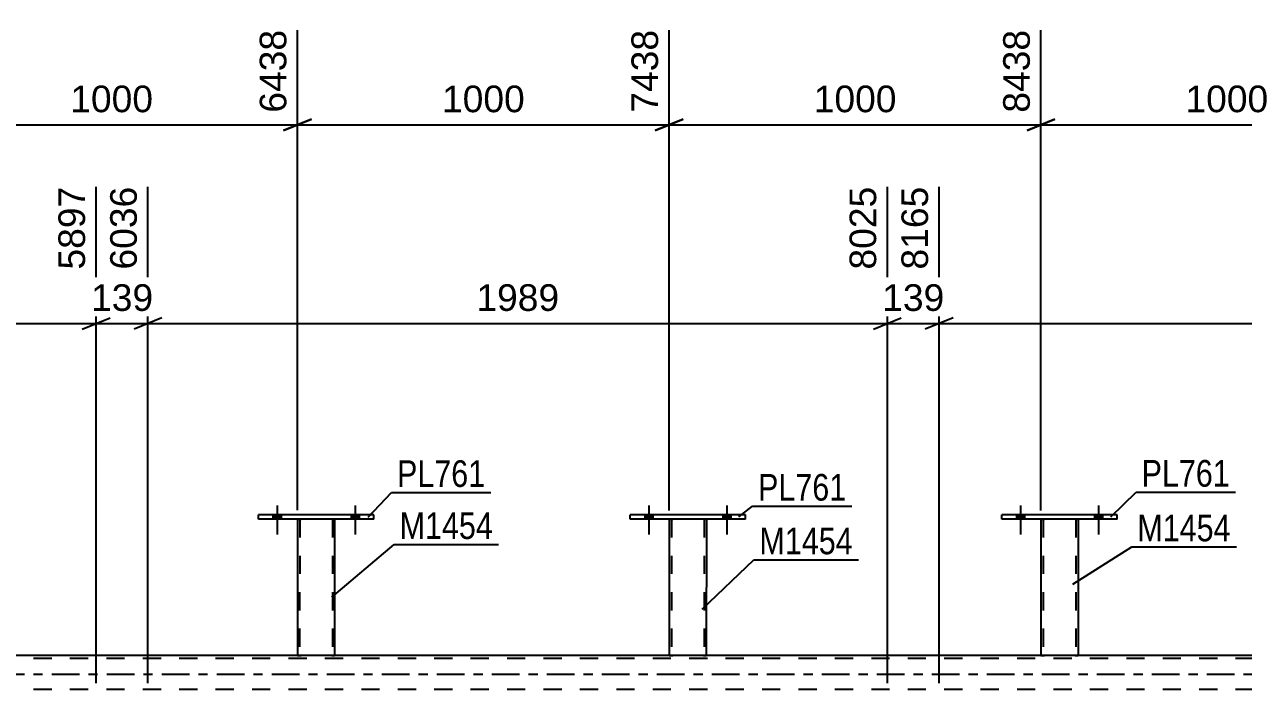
# Model space of a CAD drawing. Header units: millimetres. Extents: x 0 to 841, y 0 to 594.
# Drawn here: x 276.7 to 407.9, y 434.6 to 506.1 of the extents above; entities that cross this region are included whole.
import ezdxf

# ---------------------------------------------------------------- set-up
doc = ezdxf.new("R2010")
doc.units = ezdxf.units.MM
doc.linetypes.add('DXK_LINE_DOT2', pattern=[3.9198, 1.9599, -1.9599])
doc.linetypes.add('DXK_LINE_DOT3', pattern=[5.9187, 2.979, -0.9799, 0.9799, -0.9799])
doc.styles.add('Arial', font='ARIAL.TTF', dxfattribs={"height": 0.2})
doc.styles.add('Arial Narrow', font='ARIALN.TTF', dxfattribs={"height": 0.2})

# ---------------------------------------------------------------- blocks, each defined once
blk = doc.blocks.new('Part-318465270-4725 - 4424')
at = {"color": 2, "linetype": 'Continuous'}
for p, q in [((341.91, 452.92), (341.91, 453.4)), ((354.31, 453.4), (341.91, 453.4)), ((354.31, 452.92), (341.91, 452.92)), ((354.31, 452.92), (354.31, 453.4))]:
    blk.add_line(p, q, dxfattribs=at)
blk = doc.blocks.new('Part-318465270-4710 - 4424')
at = {"color": 2, "linetype": 'Continuous'}
for p, q in [((306.11, 452.92), (306.1, 438.28)), ((310.11, 452.92), (310.1, 438.28)), ((306.14, 438.28), (306.1, 438.28)), ((306.25, 438.28), (306.14, 438.28)), ((306.4, 438.28), (306.25, 438.28)), ((309.81, 438.28), (306.4, 438.28)), ((309.96, 438.28), (309.81, 438.28)), ((310.07, 438.28), (309.96, 438.28)), ((310.1, 438.28), (310.07, 438.28))]:
    blk.add_line(p, q, dxfattribs=at)
at = {"color": 7, "linetype": 'DXK_LINE_DOT2'}
for p, q in [((306.11, 452.92), (306.11, 452.92)), ((306.11, 452.92), (306.11, 452.92)), ((306.11, 452.92), (306.11, 452.92)), ((306.15, 452.92), (306.11, 452.92)), ((306.11, 452.92), (306.15, 452.92)), ((306.25, 452.92), (306.15, 452.92)), ((306.15, 452.92), (306.25, 452.92)), ((306.41, 452.92), (306.25, 452.92)), ((306.25, 452.92), (306.41, 452.92)), ((306.35, 452.92), (306.34, 438.28)), ((306.35, 452.92), (306.35, 452.92)), ((306.37, 452.92), (306.35, 452.92)), ((306.35, 452.92), (306.37, 452.92)), ((306.42, 452.92), (306.37, 452.92)), ((306.37, 452.92), (306.42, 452.92)), ((309.81, 452.92), (306.41, 452.92)), ((309.81, 452.92), (306.41, 452.92)), ((309.72, 452.92), (306.42, 452.92)), ((306.42, 452.92), (306.5, 452.92)), ((309.8, 452.92), (306.5, 452.92)), ((309.8, 452.92), (309.72, 452.92)), ((309.85, 452.92), (309.8, 452.92)), ((309.8, 452.92), (309.85, 452.92)), ((309.81, 452.92), (309.97, 452.92)), ((309.97, 452.92), (309.81, 452.92)), ((309.87, 452.92), (309.85, 452.92)), ((309.85, 452.92), (309.87, 452.92)), ((309.87, 452.92), (309.86, 438.28)), ((309.87, 452.92), (309.87, 452.92)), ((309.97, 452.92), (310.07, 452.92)), ((310.07, 452.92), (309.97, 452.92)), ((310.07, 452.92), (310.11, 452.92)), ((310.11, 452.92), (310.07, 452.92)), ((310.11, 452.92), (310.11, 452.92)), ((310.11, 452.92), (310.11, 452.92)), ((310.11, 452.92), (310.11, 452.92)), ((306.1, 438.28), (306.14, 438.28)), ((306.14, 438.28), (306.25, 438.28)), ((306.25, 438.28), (306.4, 438.28)), ((306.36, 438.28), (306.34, 438.28)), ((306.34, 438.28), (306.36, 438.28)), ((306.41, 438.28), (306.36, 438.28)), ((306.36, 438.28), (306.4, 438.28)), ((309.81, 438.28), (306.4, 438.28)), ((306.4, 438.28), (306.41, 438.28)), ((309.72, 438.28), (306.41, 438.28)), ((306.41, 438.28), (306.49, 438.28)), ((309.79, 438.28), (306.49, 438.28)), ((309.79, 438.28), (309.72, 438.28)), ((309.85, 438.28), (309.79, 438.28)), ((309.79, 438.28), (309.85, 438.28)), ((309.81, 438.28), (309.96, 438.28)), ((309.86, 438.28), (309.85, 438.28)), ((309.85, 438.28), (309.86, 438.28)), ((309.96, 438.28), (310.07, 438.28)), ((310.07, 438.28), (310.1, 438.28))]:
    blk.add_line(p, q, dxfattribs=at)
blk = doc.blocks.new('Part-318465270-4715 - 4424')
at = {"color": 2, "linetype": 'Continuous'}
for p, q in [((301.91, 452.92), (301.91, 453.4)), ((314.31, 453.4), (301.91, 453.4)), ((314.31, 452.92), (301.91, 452.92)), ((314.31, 452.92), (314.31, 453.4))]:
    blk.add_line(p, q, dxfattribs=at)
blk = doc.blocks.new('Part-318465270-4720 - 4424')
at = {"color": 2, "linetype": 'Continuous'}
for p, q in [((346.11, 452.92), (346.1, 438.28)), ((350.11, 452.92), (350.1, 438.28)), ((346.14, 438.28), (346.1, 438.28)), ((346.25, 438.28), (346.14, 438.28)), ((346.4, 438.28), (346.25, 438.28)), ((349.81, 438.28), (346.4, 438.28)), ((349.96, 438.28), (349.81, 438.28)), ((350.07, 438.28), (349.96, 438.28)), ((350.1, 438.28), (350.07, 438.28))]:
    blk.add_line(p, q, dxfattribs=at)
at = {"color": 7, "linetype": 'DXK_LINE_DOT2'}
for p, q in [((346.11, 452.92), (346.11, 452.92)), ((346.11, 452.92), (346.11, 452.92)), ((346.11, 452.92), (346.11, 452.92)), ((346.15, 452.92), (346.11, 452.92)), ((346.11, 452.92), (346.15, 452.92)), ((346.25, 452.92), (346.15, 452.92)), ((346.15, 452.92), (346.25, 452.92)), ((346.41, 452.92), (346.25, 452.92)), ((346.25, 452.92), (346.41, 452.92)), ((346.35, 452.92), (346.34, 438.28)), ((346.35, 452.92), (346.35, 452.92)), ((346.37, 452.92), (346.35, 452.92)), ((346.35, 452.92), (346.37, 452.92)), ((346.42, 452.92), (346.37, 452.92)), ((346.37, 452.92), (346.42, 452.92)), ((349.81, 452.92), (346.41, 452.92)), ((349.81, 452.92), (346.41, 452.92)), ((349.72, 452.92), (346.42, 452.92)), ((346.42, 452.92), (346.5, 452.92)), ((349.8, 452.92), (346.5, 452.92)), ((349.8, 452.92), (349.72, 452.92)), ((349.85, 452.92), (349.8, 452.92)), ((349.8, 452.92), (349.85, 452.92)), ((349.81, 452.92), (349.97, 452.92)), ((349.97, 452.92), (349.81, 452.92)), ((349.87, 452.92), (349.85, 452.92)), ((349.85, 452.92), (349.87, 452.92)), ((349.87, 452.92), (349.86, 438.28)), ((349.87, 452.92), (349.87, 452.92)), ((349.97, 452.92), (350.07, 452.92)), ((350.07, 452.92), (349.97, 452.92)), ((350.07, 452.92), (350.11, 452.92)), ((350.11, 452.92), (350.07, 452.92)), ((350.11, 452.92), (350.11, 452.92)), ((350.11, 452.92), (350.11, 452.92)), ((350.11, 452.92), (350.11, 452.92)), ((346.1, 438.28), (346.14, 438.28)), ((346.14, 438.28), (346.25, 438.28)), ((346.25, 438.28), (346.4, 438.28)), ((346.36, 438.28), (346.34, 438.28)), ((346.34, 438.28), (346.36, 438.28)), ((346.41, 438.28), (346.36, 438.28)), ((346.36, 438.28), (346.4, 438.28)), ((349.81, 438.28), (346.4, 438.28)), ((346.4, 438.28), (346.41, 438.28)), ((349.72, 438.28), (346.41, 438.28)), ((346.41, 438.28), (346.49, 438.28)), ((349.79, 438.28), (346.49, 438.28)), ((349.79, 438.28), (349.72, 438.28)), ((349.85, 438.28), (349.79, 438.28)), ((349.79, 438.28), (349.85, 438.28)), ((349.81, 438.28), (349.96, 438.28)), ((349.86, 438.28), (349.85, 438.28)), ((349.85, 438.28), (349.86, 438.28)), ((349.96, 438.28), (350.07, 438.28)), ((350.07, 438.28), (350.1, 438.28))]:
    blk.add_line(p, q, dxfattribs=at)
blk = doc.blocks.new('Part-318465270-4730 - 4424')
at = {"color": 2, "linetype": 'Continuous'}
for p, q in [((386.11, 452.92), (386.1, 438.28)), ((390.11, 452.92), (390.1, 438.28)), ((386.14, 438.28), (386.1, 438.28)), ((386.24, 438.28), (386.14, 438.28)), ((386.4, 438.28), (386.24, 438.28)), ((389.81, 438.28), (386.4, 438.28)), ((389.96, 438.28), (389.81, 438.28)), ((390.07, 438.28), (389.96, 438.28)), ((390.1, 438.28), (390.07, 438.28))]:
    blk.add_line(p, q, dxfattribs=at)
at = {"color": 7, "linetype": 'DXK_LINE_DOT2'}
for p, q in [((386.11, 452.92), (386.11, 452.92)), ((386.11, 452.92), (386.11, 452.92)), ((386.11, 452.92), (386.11, 452.92)), ((386.15, 452.92), (386.11, 452.92)), ((386.11, 452.92), (386.15, 452.92)), ((386.25, 452.92), (386.15, 452.92)), ((386.15, 452.92), (386.25, 452.92)), ((386.41, 452.92), (386.25, 452.92)), ((386.25, 452.92), (386.41, 452.92)), ((386.35, 452.92), (386.34, 438.28)), ((386.35, 452.92), (386.35, 452.92)), ((386.37, 452.92), (386.35, 452.92)), ((386.35, 452.92), (386.37, 452.92)), ((386.42, 452.92), (386.37, 452.92)), ((386.37, 452.92), (386.42, 452.92)), ((389.81, 452.92), (386.41, 452.92)), ((389.81, 452.92), (386.41, 452.92)), ((389.72, 452.92), (386.42, 452.92)), ((386.42, 452.92), (386.5, 452.92)), ((389.8, 452.92), (386.5, 452.92)), ((389.8, 452.92), (389.72, 452.92)), ((389.85, 452.92), (389.8, 452.92)), ((389.8, 452.92), (389.85, 452.92)), ((389.81, 452.92), (389.97, 452.92)), ((389.97, 452.92), (389.81, 452.92)), ((389.87, 452.92), (389.85, 452.92)), ((389.85, 452.92), (389.87, 452.92)), ((389.87, 452.92), (389.86, 438.28)), ((389.87, 452.92), (389.87, 452.92)), ((389.97, 452.92), (390.07, 452.92)), ((390.07, 452.92), (389.97, 452.92)), ((390.07, 452.92), (390.11, 452.92)), ((390.11, 452.92), (390.07, 452.92)), ((390.11, 452.92), (390.11, 452.92)), ((390.11, 452.92), (390.11, 452.92)), ((390.11, 452.92), (390.11, 452.92)), ((386.1, 438.28), (386.14, 438.28)), ((386.14, 438.28), (386.24, 438.28)), ((386.24, 438.28), (386.4, 438.28)), ((386.36, 438.28), (386.34, 438.28)), ((386.34, 438.28), (386.36, 438.28)), ((386.41, 438.28), (386.36, 438.28)), ((386.36, 438.28), (386.4, 438.28)), ((389.81, 438.28), (386.4, 438.28)), ((386.4, 438.28), (386.41, 438.28)), ((389.72, 438.28), (386.41, 438.28)), ((386.41, 438.28), (386.49, 438.28)), ((389.79, 438.28), (386.49, 438.28)), ((389.79, 438.28), (389.72, 438.28)), ((389.85, 438.28), (389.79, 438.28)), ((389.79, 438.28), (389.85, 438.28)), ((389.81, 438.28), (389.96, 438.28)), ((389.86, 438.28), (389.85, 438.28)), ((389.85, 438.28), (389.86, 438.28)), ((389.96, 438.28), (390.07, 438.28)), ((390.07, 438.28), (390.1, 438.28))]:
    blk.add_line(p, q, dxfattribs=at)
blk = doc.blocks.new('Bolt-318465270-4742 - 4424')
at = {"linetype": 'Continuous'}
for points in [[(303.47, 452.92), (304.35, 452.92), (304.35, 453.4), (303.47, 453.4)], [(311.87, 452.92), (312.75, 452.92), (312.75, 453.4), (311.87, 453.4)]]:
    blk.add_hatch(color=1, dxfattribs=at).paths.add_polyline_path(points)
at = {"color": 1, "linetype": 'Continuous'}
for p, q in [((303.91, 454.4), (303.91, 451.28)), ((312.31, 454.4), (312.31, 451.28)), ((303.47, 453.4), (303.47, 452.92)), ((304.35, 453.4), (304.35, 452.92)), ((311.87, 453.4), (311.87, 452.92)), ((312.75, 453.4), (312.75, 452.92))]:
    blk.add_line(p, q, dxfattribs=at)
blk = doc.blocks.new('Bolt-318465270-4743 - 4424')
at = {"linetype": 'Continuous'}
for points in [[(303.47, 452.92), (304.35, 452.92), (304.35, 453.4), (303.47, 453.4)], [(311.87, 452.92), (312.75, 452.92), (312.75, 453.4), (311.87, 453.4)]]:
    blk.add_hatch(color=1, dxfattribs=at).paths.add_polyline_path(points)
at = {"color": 1, "linetype": 'Continuous'}
for p, q in [((303.91, 454.4), (303.91, 451.28)), ((312.31, 454.4), (312.31, 451.28)), ((303.47, 453.4), (303.47, 452.92)), ((304.35, 453.4), (304.35, 452.92)), ((311.87, 453.4), (311.87, 452.92)), ((312.75, 453.4), (312.75, 452.92))]:
    blk.add_line(p, q, dxfattribs=at)
blk = doc.blocks.new('Bolt-318465270-4744 - 4424')
at = {"linetype": 'Continuous'}
for points in [[(343.47, 452.92), (344.35, 452.92), (344.35, 453.4), (343.47, 453.4)], [(351.87, 452.92), (352.75, 452.92), (352.75, 453.4), (351.87, 453.4)]]:
    blk.add_hatch(color=1, dxfattribs=at).paths.add_polyline_path(points)
at = {"color": 1, "linetype": 'Continuous'}
for p, q in [((343.91, 454.4), (343.91, 451.28)), ((352.31, 454.4), (352.31, 451.28)), ((343.47, 453.4), (343.47, 452.92)), ((344.35, 453.4), (344.35, 452.92)), ((351.87, 453.4), (351.87, 452.92)), ((352.75, 453.4), (352.75, 452.92))]:
    blk.add_line(p, q, dxfattribs=at)
blk = doc.blocks.new('Bolt-318465270-4745 - 4424')
at = {"linetype": 'Continuous'}
for points in [[(343.47, 452.92), (344.35, 452.92), (344.35, 453.4), (343.47, 453.4)], [(351.87, 452.92), (352.75, 452.92), (352.75, 453.4), (351.87, 453.4)]]:
    blk.add_hatch(color=1, dxfattribs=at).paths.add_polyline_path(points)
at = {"color": 1, "linetype": 'Continuous'}
for p, q in [((343.91, 454.4), (343.91, 451.28)), ((352.31, 454.4), (352.31, 451.28)), ((343.47, 453.4), (343.47, 452.92)), ((344.35, 453.4), (344.35, 452.92)), ((351.87, 453.4), (351.87, 452.92)), ((352.75, 453.4), (352.75, 452.92))]:
    blk.add_line(p, q, dxfattribs=at)
blk = doc.blocks.new('Bolt-318465270-4746 - 4424')
at = {"linetype": 'Continuous'}
for points in [[(383.47, 452.92), (384.35, 452.92), (384.35, 453.4), (383.47, 453.4)], [(391.87, 452.92), (392.75, 452.92), (392.75, 453.4), (391.87, 453.4)]]:
    blk.add_hatch(color=1, dxfattribs=at).paths.add_polyline_path(points)
at = {"color": 1, "linetype": 'Continuous'}
for p, q in [((383.91, 454.4), (383.91, 451.28)), ((392.31, 454.4), (392.31, 451.28)), ((383.47, 453.4), (383.47, 452.92)), ((384.35, 453.4), (384.35, 452.92)), ((391.87, 453.4), (391.87, 452.92)), ((392.75, 453.4), (392.75, 452.92))]:
    blk.add_line(p, q, dxfattribs=at)
blk = doc.blocks.new('Part-318465270-4766 - 4424')
at = {"color": 2, "linetype": 'Continuous'}
for p, q in [((306.1, 438.28), (270.1, 438.28)), ((346.1, 438.28), (310.1, 438.28)), ((386.1, 438.28), (350.1, 438.28)), ((426.1, 438.28), (390.1, 438.28))]:
    blk.add_line(p, q, dxfattribs=at)
at = {"color": 7, "linetype": 'DXK_LINE_DOT2'}
for p, q in [((310.1, 438.28), (306.1, 438.28)), ((350.1, 438.28), (346.1, 438.28)), ((390.1, 438.28), (386.1, 438.28)), ((769.64, 437.96), (84.35, 437.96)), ((769.64, 434.6), (84.35, 434.6))]:
    blk.add_line(p, q, dxfattribs=at)
at = {"color": 7, "linetype": 'DXK_LINE_DOT3'}
blk.add_line((84.35, 436.28), (779.44, 436.28), dxfattribs=at)
blk = doc.blocks.new('Part-318465270-4807 - 4424')
at = {"color": 2, "linetype": 'Continuous'}
for p, q in [((381.91, 452.92), (381.91, 453.4)), ((394.31, 453.4), (381.91, 453.4)), ((394.31, 452.92), (381.91, 452.92)), ((394.31, 452.92), (394.31, 453.4))]:
    blk.add_line(p, q, dxfattribs=at)
blk = doc.blocks.new('Bolt-318465270-4889 - 4424')
at = {"linetype": 'Continuous'}
for points in [[(383.47, 452.92), (384.35, 452.92), (384.35, 453.4), (383.47, 453.4)], [(391.87, 452.92), (392.75, 452.92), (392.75, 453.4), (391.87, 453.4)]]:
    blk.add_hatch(color=1, dxfattribs=at).paths.add_polyline_path(points)
at = {"color": 1, "linetype": 'Continuous'}
for p, q in [((383.91, 454.4), (383.91, 451.28)), ((392.31, 454.4), (392.31, 451.28)), ((383.47, 453.4), (383.47, 452.92)), ((384.35, 453.4), (384.35, 452.92)), ((391.87, 453.4), (391.87, 452.92)), ((392.75, 453.4), (392.75, 452.92))]:
    blk.add_line(p, q, dxfattribs=at)
blk = doc.blocks.new('StraightDimension-318465270-5345 - 4424')
at = {"color": 7, "linetype": 'Continuous'}
for p, q in [((290.02, 435.28), (290.02, 488.67)), ((369.58, 435.28), (369.58, 488.67)), ((291.52, 474.58), (288.52, 473.38)), ((290.02, 473.98), (369.58, 473.98)), ((368.08, 473.38), (371.08, 474.58))]:
    blk.add_line(p, q, dxfattribs=at)
at = {"color": 0}
blk.add_wipeout([(334.85, 474.73), (334.85, 478.93), (324.76, 478.93), (324.76, 474.73)], dxfattribs=at)
at = {"color": 3, "style": 'Arial'}
blk.add_text('1989', height=2.865, dxfattribs=at).set_placement((325.36, 475.33))
at = {"color": 0, "linetype": 'Continuous'}
blk.add_wipeout([(368.98, 489.27), (364.78, 489.27), (364.78, 479.18), (368.98, 479.18)], dxfattribs=at)
at = {"color": 3, "linetype": 'Continuous', "style": 'Arial'}
blk.add_text('8025', height=2.865, rotation=90.0002, dxfattribs=at).set_placement((368.38, 479.78))
blk = doc.blocks.new('StraightDimension-318465270-5513 - 4424')
at = {"color": 7, "linetype": 'Continuous'}
for p, q in [((386.11, 453.86), (386.11, 505.54)), ((426.11, 453.86), (426.11, 505.54)), ((387.61, 495.95), (384.61, 494.75)), ((424.61, 494.75), (427.61, 495.95)), ((386.11, 495.35), (426.11, 495.35))]:
    blk.add_line(p, q, dxfattribs=at)
at = {"color": 0}
blk.add_wipeout([(411.16, 496.1), (411.16, 500.3), (401.06, 500.3), (401.06, 496.1)], dxfattribs=at)
at = {"color": 3, "style": 'Arial'}
blk.add_text('1000', height=2.865, dxfattribs=at).set_placement((401.66, 496.7))
at = {"color": 0, "linetype": 'Continuous'}
blk.add_wipeout([(425.51, 506.14), (421.31, 506.14), (421.31, 496.05), (425.51, 496.05)], dxfattribs=at)
at = {"color": 3, "linetype": 'Continuous', "style": 'Arial'}
blk.add_text('9438', height=2.865, rotation=90.0002, dxfattribs=at).set_placement((424.91, 496.65))
blk = doc.blocks.new('StraightDimension-318465270-5381 - 4424')
at = {"color": 7, "linetype": 'Continuous'}
for p, q in [((204.89, 435.28), (204.89, 488.67)), ((284.45, 435.28), (284.45, 488.67)), ((206.39, 474.58), (203.39, 473.38)), ((204.89, 473.98), (284.45, 473.98)), ((282.95, 473.38), (285.95, 474.58))]:
    blk.add_line(p, q, dxfattribs=at)
at = {"color": 0}
blk.add_wipeout([(249.72, 474.73), (249.72, 478.93), (239.62, 478.93), (239.62, 474.73)], dxfattribs=at)
at = {"color": 3, "style": 'Arial'}
blk.add_text('1989', height=2.865, dxfattribs=at).set_placement((240.22, 475.33))
at = {"color": 0, "linetype": 'Continuous'}
blk.add_wipeout([(283.85, 489.27), (279.65, 489.27), (279.65, 479.18), (283.85, 479.18)], dxfattribs=at)
at = {"color": 3, "linetype": 'Continuous', "style": 'Arial'}
blk.add_text('5897', height=2.865, rotation=90.0002, dxfattribs=at).set_placement((283.25, 479.78))
blk = doc.blocks.new('StraightDimension-318465270-5309 - 4424')
at = {"color": 7, "linetype": 'Continuous'}
for p, q in [((454.72, 435.28), (454.72, 490.89)), ((375.16, 435.28), (375.16, 488.67)), ((376.66, 474.58), (373.66, 473.38)), ((375.16, 473.98), (454.72, 473.98)), ((453.22, 473.38), (456.22, 474.58))]:
    blk.add_line(p, q, dxfattribs=at)
at = {"color": 0}
blk.add_wipeout([(419.98, 474.73), (419.98, 478.93), (409.89, 478.93), (409.89, 474.73)], dxfattribs=at)
at = {"color": 3, "style": 'Arial'}
blk.add_text('1989', height=2.865, dxfattribs=at).set_placement((410.49, 475.33))
at = {"color": 0, "linetype": 'Continuous'}
blk.add_wipeout([(454.12, 491.49), (449.92, 491.49), (449.92, 479.18), (454.12, 479.18)], dxfattribs=at)
at = {"color": 3, "linetype": 'Continuous', "style": 'Arial'}
blk.add_text('10154', height=2.865, rotation=90.0002, dxfattribs=at).set_placement((453.52, 479.78))
blk = doc.blocks.new('StraightDimension-318465270-5327 - 4424')
at = {"color": 7, "linetype": 'Continuous'}
for p, q in [((369.58, 435.28), (369.58, 488.67)), ((375.16, 435.28), (375.16, 488.67)), ((368.08, 473.38), (371.08, 474.58)), ((369.58, 473.98), (375.16, 473.98)), ((376.66, 474.58), (373.66, 473.38))]:
    blk.add_line(p, q, dxfattribs=at)
at = {"color": 0}
blk.add_wipeout([(376.31, 474.73), (376.31, 478.93), (368.43, 478.93), (368.43, 474.73)], dxfattribs=at)
at = {"color": 3, "style": 'Arial'}
blk.add_text('139', height=2.865, dxfattribs=at).set_placement((369.03, 475.33))
at = {"color": 0, "linetype": 'Continuous'}
blk.add_wipeout([(374.56, 489.27), (370.36, 489.27), (370.36, 479.18), (374.56, 479.18)], dxfattribs=at)
at = {"color": 3, "linetype": 'Continuous', "style": 'Arial'}
blk.add_text('8165', height=2.865, rotation=90.0002, dxfattribs=at).set_placement((373.96, 479.78))
blk = doc.blocks.new('StraightDimension-318465270-5363 - 4424')
at = {"color": 7, "linetype": 'Continuous'}
for p, q in [((284.45, 435.28), (284.45, 488.67)), ((290.02, 435.28), (290.02, 488.67)), ((282.95, 473.38), (285.95, 474.58)), ((284.45, 473.98), (290.02, 473.98)), ((291.52, 474.58), (288.52, 473.38))]:
    blk.add_line(p, q, dxfattribs=at)
at = {"color": 0}
blk.add_wipeout([(291.17, 474.73), (291.17, 478.93), (283.3, 478.93), (283.3, 474.73)], dxfattribs=at)
at = {"color": 3, "style": 'Arial'}
blk.add_text('139', height=2.865, dxfattribs=at).set_placement((283.9, 475.33))
at = {"color": 0, "linetype": 'Continuous'}
blk.add_wipeout([(289.42, 489.27), (285.22, 489.27), (285.22, 479.18), (289.42, 479.18)], dxfattribs=at)
at = {"color": 3, "linetype": 'Continuous', "style": 'Arial'}
blk.add_text('6036', height=2.865, rotation=90.0002, dxfattribs=at).set_placement((288.82, 479.78))
blk = doc.blocks.new('StraightDimension-318465270-5521 - 4424')
at = {"color": 7, "linetype": 'Continuous'}
for p, q in [((346.11, 453.87), (346.11, 505.54)), ((386.11, 453.86), (386.11, 505.54)), ((347.61, 495.95), (344.61, 494.75)), ((384.61, 494.75), (387.61, 495.95)), ((346.11, 495.35), (386.11, 495.35))]:
    blk.add_line(p, q, dxfattribs=at)
at = {"color": 0}
blk.add_wipeout([(371.16, 496.1), (371.16, 500.3), (361.06, 500.3), (361.06, 496.1)], dxfattribs=at)
at = {"color": 3, "style": 'Arial'}
blk.add_text('1000', height=2.865, dxfattribs=at).set_placement((361.66, 496.7))
at = {"color": 0, "linetype": 'Continuous'}
blk.add_wipeout([(385.51, 506.14), (381.31, 506.14), (381.31, 496.05), (385.51, 496.05)], dxfattribs=at)
at = {"color": 3, "linetype": 'Continuous', "style": 'Arial'}
blk.add_text('8438', height=2.865, rotation=90.0002, dxfattribs=at).set_placement((384.91, 496.65))
blk = doc.blocks.new('StraightDimension-318465270-5529 - 4424')
at = {"color": 7, "linetype": 'Continuous'}
for p, q in [((306.11, 453.89), (306.11, 505.54)), ((346.11, 453.87), (346.11, 505.54)), ((307.61, 495.95), (304.61, 494.75)), ((344.61, 494.75), (347.61, 495.95)), ((306.11, 495.35), (346.11, 495.35))]:
    blk.add_line(p, q, dxfattribs=at)
at = {"color": 0}
blk.add_wipeout([(331.16, 496.1), (331.16, 500.3), (321.06, 500.3), (321.06, 496.1)], dxfattribs=at)
at = {"color": 3, "style": 'Arial'}
blk.add_text('1000', height=2.865, dxfattribs=at).set_placement((321.66, 496.7))
at = {"color": 0, "linetype": 'Continuous'}
blk.add_wipeout([(345.51, 506.14), (341.31, 506.14), (341.31, 496.05), (345.51, 496.05)], dxfattribs=at)
at = {"color": 3, "linetype": 'Continuous', "style": 'Arial'}
blk.add_text('7438', height=2.865, rotation=90.0002, dxfattribs=at).set_placement((344.91, 496.65))
blk = doc.blocks.new('StraightDimension-318465270-5537 - 4424')
at = {"color": 7, "linetype": 'Continuous'}
for p, q in [((266.11, 453.9), (266.11, 505.54)), ((306.11, 453.89), (306.11, 505.54)), ((267.61, 495.95), (264.61, 494.75)), ((304.61, 494.75), (307.61, 495.95)), ((266.11, 495.35), (306.11, 495.35))]:
    blk.add_line(p, q, dxfattribs=at)
at = {"color": 0}
blk.add_wipeout([(291.16, 496.1), (291.16, 500.3), (281.06, 500.3), (281.06, 496.1)], dxfattribs=at)
at = {"color": 3, "style": 'Arial'}
blk.add_text('1000', height=2.865, dxfattribs=at).set_placement((281.66, 496.7))
at = {"color": 0, "linetype": 'Continuous'}
blk.add_wipeout([(305.51, 506.14), (301.31, 506.14), (301.31, 496.05), (305.51, 496.05)], dxfattribs=at)
at = {"color": 3, "linetype": 'Continuous', "style": 'Arial'}
blk.add_text('6438', height=2.865, rotation=90.0002, dxfattribs=at).set_placement((304.91, 496.65))
blk = doc.blocks.new('Mark-318465270-4721 - 4424')
at = {"color": 0}
blk.add_wipeout([(365.17, 454.93), (365.17, 457.93), (355.67, 457.93), (355.67, 454.93)], dxfattribs=at)
blk.add_wipeout([(365.17, 454.93), (365.17, 457.93), (355.67, 457.93), (355.67, 454.93)], dxfattribs=at)
at = {"color": 30, "linetype": 'Continuous'}
for p, q in [((353.61, 453.18), (355.07, 454.33)), ((355.07, 454.33), (365.77, 454.33))]:
    blk.add_line(p, q, dxfattribs=at)
at = {"color": 3, "style": 'Arial Narrow'}
blk.add_text('PL761', height=2.863, dxfattribs=at).set_placement((355.67, 454.93))
blk = doc.blocks.new('Mark-318465270-4711 - 4424')
at = {"color": 0}
blk.add_wipeout([(326.32, 456.4), (326.32, 459.4), (316.82, 459.4), (316.82, 456.4)], dxfattribs=at)
blk.add_wipeout([(326.32, 456.4), (326.32, 459.4), (316.82, 459.4), (316.82, 456.4)], dxfattribs=at)
at = {"color": 30, "linetype": 'Continuous'}
for p, q in [((313.73, 453.16), (316.22, 455.8)), ((316.22, 455.8), (326.92, 455.8))]:
    blk.add_line(p, q, dxfattribs=at)
at = {"color": 3, "style": 'Arial Narrow'}
blk.add_text('PL761', height=2.863, dxfattribs=at).set_placement((316.82, 456.4))
blk = doc.blocks.new('Mark-318465270-4706 - 4424')
at = {"color": 0}
blk.add_wipeout([(327.15, 450.8), (327.15, 453.8), (317.1, 453.8), (317.1, 450.8)], dxfattribs=at)
blk.add_wipeout([(327.15, 450.8), (327.15, 453.8), (317.1, 453.8), (317.1, 450.8)], dxfattribs=at)
at = {"color": 30, "linetype": 'Continuous'}
for p, q in [((309.8, 444.55), (316.5, 450.2)), ((316.5, 450.2), (327.75, 450.2))]:
    blk.add_line(p, q, dxfattribs=at)
at = {"color": 3, "style": 'Arial Narrow'}
blk.add_text('M1454', height=2.863, dxfattribs=at).set_placement((317.1, 450.8))
blk = doc.blocks.new('Mark-318465270-4716 - 4424')
at = {"color": 0}
blk.add_wipeout([(365.87, 449.16), (365.87, 452.16), (355.82, 452.16), (355.82, 449.16)], dxfattribs=at)
blk.add_wipeout([(365.87, 449.16), (365.87, 452.16), (355.82, 452.16), (355.82, 449.16)], dxfattribs=at)
at = {"color": 30, "linetype": 'Continuous'}
for p, q in [((349.66, 443.26), (355.22, 448.56)), ((355.22, 448.56), (366.47, 448.56))]:
    blk.add_line(p, q, dxfattribs=at)
at = {"color": 3, "style": 'Arial Narrow'}
blk.add_text('M1454', height=2.863, dxfattribs=at).set_placement((355.82, 449.16))
blk = doc.blocks.new('Mark-318465270-4726 - 4424')
at = {"color": 0}
blk.add_wipeout([(406.54, 450.55), (406.54, 453.55), (396.48, 453.55), (396.48, 450.55)], dxfattribs=at)
blk.add_wipeout([(406.54, 450.55), (406.54, 453.55), (396.48, 453.55), (396.48, 450.55)], dxfattribs=at)
at = {"color": 30, "linetype": 'Continuous'}
for p, q in [((389.55, 445.96), (395.88, 449.95)), ((395.88, 449.95), (407.14, 449.95))]:
    blk.add_line(p, q, dxfattribs=at)
at = {"color": 3, "style": 'Arial Narrow'}
blk.add_text('M1454', height=2.863, dxfattribs=at).set_placement((396.48, 450.55))
blk = doc.blocks.new('Mark-318465270-4803 - 4424')
at = {"color": 0}
blk.add_wipeout([(406.44, 456.43), (406.44, 459.43), (396.94, 459.43), (396.94, 456.43)], dxfattribs=at)
blk.add_wipeout([(406.44, 456.43), (406.44, 459.43), (396.94, 459.43), (396.94, 456.43)], dxfattribs=at)
at = {"color": 30, "linetype": 'Continuous'}
for p, q in [((393.62, 453.18), (396.34, 455.83)), ((396.34, 455.83), (407.04, 455.83))]:
    blk.add_line(p, q, dxfattribs=at)
at = {"color": 3, "style": 'Arial Narrow'}
blk.add_text('PL761', height=2.863, dxfattribs=at).set_placement((396.94, 456.43))

msp = doc.modelspace()

# ---------------------------------------------------------------- block references
for name in ['Bolt-318465270-4742 - 4424', 'Bolt-318465270-4743 - 4424', 'Bolt-318465270-4744 - 4424', 'Bolt-318465270-4745 - 4424', 'Bolt-318465270-4746 - 4424', 'Bolt-318465270-4889 - 4424', 'Part-318465270-4715 - 4424', 'Part-318465270-4710 - 4424', 'Part-318465270-4725 - 4424', 'Part-318465270-4720 - 4424', 'Part-318465270-4807 - 4424', 'Part-318465270-4730 - 4424', 'Part-318465270-4766 - 4424']:
    msp.add_blockref(name, (0, 0))

# ---------------------------------------------------------------- next in the draw order: block references
for name in ['StraightDimension-318465270-5513 - 4424', 'StraightDimension-318465270-5381 - 4424', 'StraightDimension-318465270-5345 - 4424']:
    msp.add_blockref(name, (0, 0))

# ---------------------------------------------------------------- next in the draw order: block references
for name in ['StraightDimension-318465270-5309 - 4424', 'StraightDimension-318465270-5363 - 4424', 'Mark-318465270-4716 - 4424']:
    msp.add_blockref(name, (0, 0))

# ---------------------------------------------------------------- next in the draw order: block references
for name in ['StraightDimension-318465270-5327 - 4424', 'Mark-318465270-4726 - 4424']:
    msp.add_blockref(name, (0, 0))

# ---------------------------------------------------------------- next in the draw order: block references
for name in ['StraightDimension-318465270-5521 - 4424', 'Mark-318465270-4803 - 4424']:
    msp.add_blockref(name, (0, 0))

# ---------------------------------------------------------------- next in the draw order: block references
for name in ['StraightDimension-318465270-5529 - 4424', 'Mark-318465270-4721 - 4424']:
    msp.add_blockref(name, (0, 0))

# ---------------------------------------------------------------- next in the draw order: block references
for name in ['StraightDimension-318465270-5537 - 4424', 'Mark-318465270-4711 - 4424']:
    msp.add_blockref(name, (0, 0))

# ---------------------------------------------------------------- next in the draw order: block references
msp.add_blockref('Mark-318465270-4706 - 4424', (0, 0))

doc.saveas('drawing.dxf')
